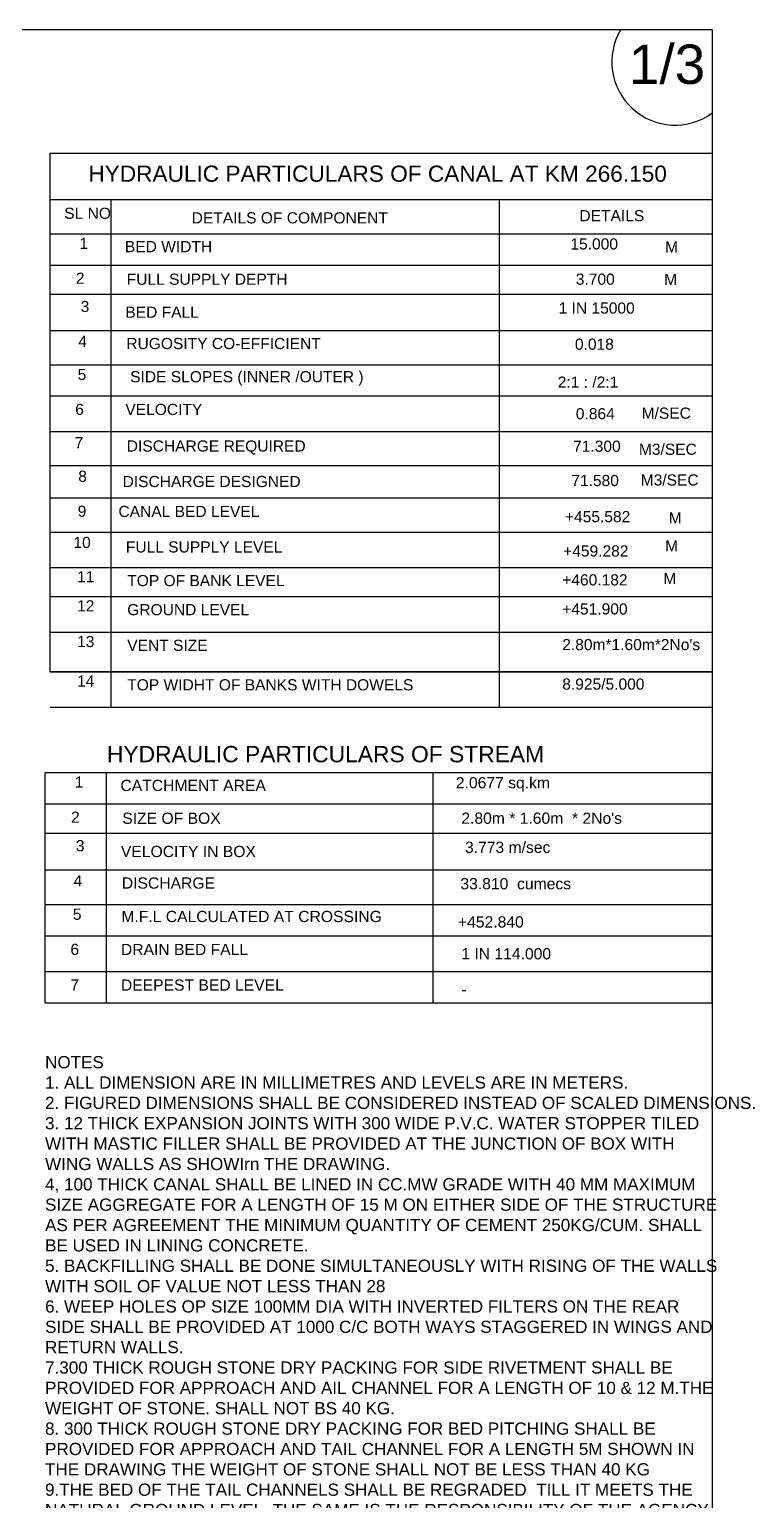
# Model space of a CAD drawing. Header units: millimetres. Extents: x 5124 to 6568637, y 2311 to 91879094.
# Drawn here: x 3684173 to 3692258, y 45941222 to 45957630 of the extents above; entities that cross this region are included whole.
import ezdxf

# ---------------------------------------------------------------- set-up
doc = ezdxf.new("R2010")
doc.units = ezdxf.units.MM
doc.header["$MEASUREMENT"] = 0
for name, color, linetype in [('DIMENSION', 7, 'Continuous'), ('DRAWING', 7, 'Continuous'), ('TEXT', 7, 'Continuous')]:
    doc.layers.add(name, color=color, linetype=linetype)
doc.styles.get("Standard").update_dxf_attribs({"font": 'arial.ttf', "height": 120})

msp = doc.modelspace()

# ---------------------------------------------------------------- linework, layer by layer
at = {"layer": 'DIMENSION'}
msp.add_lwpolyline([(3689413.9, 45950069.4), (3689413.9, 45955732)], dxfattribs=at)
at = {"layer": 'DRAWING', "linetype": 'Continuous'}
msp.add_lwpolyline([(3634331, 45957630), (3691787, 45957630), (3691787, 45927593.5), (3634331, 45927593.5)], close=True, dxfattribs=at)
at = {"layer": 'DRAWING'}
msp.add_lwpolyline([(3691787, 45956249), (3691787, 45950069.4)], dxfattribs=at)
msp.add_arc((3691371.6, 45957267.3), 704.8, 149.02429, 306.11769, dxfattribs=at)
at = {"layer": 'TEXT'}
for points in [[(3691787, 45950467), (3684403.3, 45950467), (3684403.3, 45956249), (3691787, 45956249)], [(3684403.3, 45955732), (3691787, 45955732)], [(3685084.6, 45950069.4), (3685084.6, 45955725.2)], [(3684403.3, 45955349.6), (3691787, 45955349.6)], [(3684403.3, 45955001.9), (3691787, 45955001.9)], [(3684403.3, 45954677.4), (3691787, 45954677.4)], [(3684403.3, 45954271.7), (3691787, 45954271.7)], [(3684403.3, 45953889.3), (3691787, 45953889.3)], [(3684403.3, 45953541.6), (3691787, 45953541.6)], [(3684403.3, 45953147.5), (3691787, 45953147.5)], [(3684403.3, 45952765.1), (3691787, 45952765.1)], [(3684403.3, 45952405.8), (3691787, 45952405.8)], [(3684403.3, 45952023.3), (3691787, 45952023.3)], [(3684403.3, 45951629.3), (3691787, 45951629.3)], [(3684403.3, 45951304.8), (3691787, 45951304.8)], [(3684403.3, 45950907.2), (3691787, 45950907.2)], [(3684403.3, 45950467), (3691787, 45950467)], [(3684403.3, 45950069.4), (3691787, 45950069.4)], [(3684347.1, 45946772.4), (3684347.1, 45949341.5)], [(3684347.1, 45949341.5), (3691787, 45949341.5)], [(3685033.6, 45946772.4), (3685033.6, 45949341.5)], [(3688675.4, 45946772.4), (3688675.4, 45949341.5)], [(3691787, 45946772.4), (3691787, 45949341.5)], [(3684347.1, 45948991.2), (3691787, 45948991.2)], [(3684347.1, 45948664.2), (3691787, 45948664.2)], [(3684347.1, 45948255.5), (3691787, 45948255.5)], [(3684347.1, 45947870.1), (3691787, 45947870.1)], [(3684347.1, 45947519.8), (3691787, 45947519.8)], [(3684347.1, 45947122.7), (3691787, 45947122.7)], [(3684347.1, 45947122.7), (3691787, 45947122.7)], [(3684347.1, 45946772.4), (3691787, 45946772.4)]]:
    msp.add_lwpolyline(points, dxfattribs=at)

# ---------------------------------------------------------------- texts
at = {"layer": 'DRAWING', "insert": (3684347.1, 45946180), "char_height": 136.2012, "width": 7483.855, "attachment_point": 1}
msp.add_mtext("\\A1;NOTES \\P1. ALL DIMENSION ARE IN MILLIMETRES AND LEVELS ARE IN METERS. \\P2. FIGURED DIMENSIONS SHALL BE CONSIDERED INSTEAD OF SCALED DIMENSIONS.  \\P3. 12 THICK EXPANSION JOINTS WITH 300 WIDE P.V.C. WATER STOPPER TILED WITH MASTIC FILLER SHALL BE PROVIDED AT THE JUNCTION OF BOX WITH WING WALLS AS SHOWIrn THE DRAWING. \\P4, 100 THICK CANAL SHALL BE LINED IN CC.MW GRADE WITH 40 MM MAXIMUM SIZE AGGREGATE FOR A LENGTH OF 15 M ON EITHER SIDE OF THE STRUCTURE AS PER AGREEMENT THE MINIMUM QUANTITY OF CEMENT 250KG/CUM. SHALL BE USED IN LINING CONCRETE. \\P5. BACKFILLING SHALL BE DONE SIMULTANEOUSLY WITH RISING OF THE WALLS WITH SOIL OF VALUE NOT LESS THAN 28 \\P6. WEEP HOLES OP SIZE 100MM DIA WITH INVERTED FILTERS ON THE REAR SIDE SHALL BE PROVIDED AT 1000 C/C BOTH WAYS STAGGERED IN WINGS AND RETURN WALLS. \\P7.300 THICK ROUGH STONE DRY PACKING FOR SIDE RIVETMENT SHALL BE PROVIDED FOR APPROACH AND AIL CHANNEL FOR A LENGTH OF 10 & 12 M.THE WEIGHT OF STONE. SHALL NOT BS 40 KG.\\P8. 300 THICK ROUGH STONE DRY PACKING FOR BED PITCHING SHALL BE PROVIDED FOR APPROACH AND TAIL CHANNEL FOR A LENGTH 5M SHOWN IN THE DRAWING THE WEIGHT OF STONE SHALL NOT BE LESS THAN 40 KG \\P9.THE BED OF THE TAIL CHANNELS SHALL BE REGRADED  TILL IT MEETS THE NATURAL GROUND LEVEL. THE SAME IS THE RESPONSIBILITY OF THE AGENCY AND PROJECT AUTHORITY SHALL SATISFY. \\P10. IF STRATA MET WITH AT FOUNDATION LEVEL DURING EXECUTION IS DIFFERENT FROM WHAT IS CONSIDERED IN THE DESIGN AND IS NOT CAPABLE OF TAKING THE DESIGNED STRESSES(SHOWN IN THE STRESS TABLE) UNDER SATURATED CONDEMNS, THE FIELD OFFICERS IN CHARGE OF EXECUTION SHALL REPORT THE ACTUAL STRATA FOR REVIEW AND REDESIGN NECESSARY AND REFERRED TO THE ENC/TGP/SKHT. \\P11. CLEAR COVER SHALL BE 40MM UNLESS OTHERWISE SPECIFIED IN THE DRAWING. \\P12. PERCAST MORTAR BLOCKS OF THE SAME STRENGTH AS CONCRETE SHALL BE USED UNDER. THE RENFORCEMENT DULY SECURED TO IT BY WIRE IMPLANTED IN THE BLOCK TO ENSURE THE REQUIRED COVER. \\P13. CONCRETE WORKMANSHIP SHALL CONFORM TO IS 456-2000. \\P14. REINFORCING STEEL SHALL BE OF 'HYSD' BARS CONFORMING TO IS 1786-1985. \\P15. BOX SHALL BE CAST MONOLITHICALLY CONFORMING TO IS 456-2000. \\P16. SPLICING OF MAIN REINFORCEMENT SHALL BE AVOIDED AS FAR AS POSSIBLE. WHEREVER NECESSARY, LAPS SHALL BE PROVIDED CONFORMINGMI TO IS: 456:2000.", dxfattribs=at)
at = {"layer": 'TEXT'}
for s, height, p in [('1/3', 439.15, (3690855.4, 45957022.3)), ('HYDRAULIC PARTICULARS OF CANAL AT KM 266.150', 180.653, (3684829.9, 45955930.8)), ('SL NO', 124.2, (3684560.8, 45955517.7)), ('DETAILS OF COMPONENT ', 124.199, (3685981.7, 45955466.5)), ('DETAILS ', 124.2, (3690305.2, 45955490.6)), ('1', 124.2, (3684730.6, 45955182.6)), ('BED WIDTH ', 124.2, (3685237.1, 45955145.7)), ('15.000', 124.2, (3690204.6, 45955175.4)), ('M', 124.2, (3691260.8, 45955141.2)), ('2', 124.2, (3684690.3, 45954793.5)), ('FULL SUPPLY DEPTH ', 124.199, (3685257.6, 45954782.1)), ('3.700', 124.2, (3690265.1, 45954782.7)), ('M', 124.2, (3691250.7, 45954778.6)), ('3', 124.2, (3684744, 45954478.2)), ('BED FALL ', 124.2, (3685242.4, 45954414.4)), ('1 IN 15000', 124.2, (3690073.5, 45954460.4)), ('4', 124.2, (3684717.2, 45954089.1)), ('RUGOSITY CO-EFFICIENT ', 124.199, (3685252.7, 45954064.8)), ('0.018', 124.2, (3690255, 45954057.5)), ('5', 124.2, (3684710.5, 45953720.1)), (' SIDE SLOPES (INNER /OUTER )', 124.199, (3685247.5, 45953694.7)), ('2:1 : /2:1', 124.2, (3690063.5, 45953634.6)), ('6', 124.2, (3684683.6, 45953331)), ('VELOCITY ', 124.2, (3685242.4, 45953329.8)), ('0.864', 124.2, (3690265.1, 45953282.1)), ('M/SEC', 124.2, (3690998.7, 45953288.1)), ('7', 124.2, (3684677.1, 45952959.7)), ('DISCHARGE REQUIRED ', 124.199, (3685257.9, 45952921.8)), ('71.300', 124.2, (3690234.8, 45952919.5)), ('M3/SEC', 124.2, (3690968.5, 45952885.3)), ('8', 124.2, (3684717.3, 45952584)), ('DISCHARGE DESIGNED ', 124.199, (3685211.6, 45952526)), ('71.580', 124.2, (3690214.7, 45952536.8)), ('M3/SEC', 124.2, (3690988.6, 45952542.9)), ('9', 124.2, (3684710.6, 45952194.8)), ('CANAL BED LEVEL ', 124.199, (3685165.3, 45952191.9)), ('+455.582', 124.2, (3690144.1, 45952134)), ('M', 124.2, (3691301.1, 45952119.9)), ('10', 124.2, (3684663.6, 45951846)), ('FULL SUPPLY LEVEL ', 124.199, (3685247.7, 45951796.1)), ('+459.282', 124.2, (3690123.9, 45951751.3)), ('M', 124.2, (3691260.8, 45951807.7)), ('11', 124.2, (3684703.9, 45951463.6)), ('TOP OF BANK LEVEL ', 124.199, (3685263.1, 45951420.9)), ('+460.182', 124.2, (3690113.9, 45951429)), ('M', 124.2, (3691240.6, 45951445.1)), ('12', 124.2, (3684703.9, 45951139.1)), ('GROUND LEVEL', 124.199, (3685263.1, 45951096.4)), ('+451.900', 124.2, (3690113.9, 45951104.5)), ('13', 124.2, (3684703.9, 45950741.4)), ('VENT SIZE', 124.2, (3685263.1, 45950698.7)), ("2.80m*1.60m*2No's", 124.199, (3690113.9, 45950706.9)), ('14', 124.2, (3684703.9, 45950301.3)), ('8.925/5.000', 124.199, (3690113.9, 45950266.7)), ('TOP WIDHT OF BANKS WITH DOWELS', 124.199, (3685263.1, 45950258.6)), ('HYDRAULIC PARTICULARS OF STREAM', 182.027, (3685036.9, 45949456.3)), ('1', 125.1, (3684676.9, 45949173.3)), ('CATCHMENT AREA', 125.144, (3685187.2, 45949136)), ('2.0677 sq.km', 125.144, (3688927.5, 45949166)), ('2', 125.1, (3684636.3, 45948781.2)), ('SIZE OF BOX', 125.144, (3685208, 45948769.7)), ("2.80m * 1.60m  * 2No's", 125.144, (3688988.4, 45948770.3)), ('3', 125.1, (3684690.5, 45948463.5)), ('VELOCITY IN BOX', 125.144, (3685192.6, 45948399.2)), ('3.773 m/sec', 125.144, (3689029.2, 45948445.6)), ('4', 125.1, (3684663.4, 45948071.4)), ('DISCHARGE', 125.14, (3685203, 45948047)), ('33.810  cumecs', 125.144, (3688978.2, 45948039.7)), ('5', 125.1, (3684656.6, 45947699.6)), ('M.F.L CALCULATED AT CROSSING', 125.144, (3685197.8, 45947674.1)), ('+452.840', 125.14, (3688950.8, 45947613.5)), ('6', 125.1, (3684629.6, 45947307.5)), ('DRAIN BED FALL', 125.144, (3685192.6, 45947306.4)), ('1 IN 114.000', 125.144, (3688988.4, 45947258.3)), ('7', 125.1, (3684629.6, 45946910.5)), ('DEEPEST BED LEVEL', 125.144, (3685192.6, 45946909.3)), ('-', 125.1, (3688988.4, 45946861.2))]:
    msp.add_text(s, height=height, dxfattribs=at).set_placement(p)

doc.saveas('drawing.dxf')
